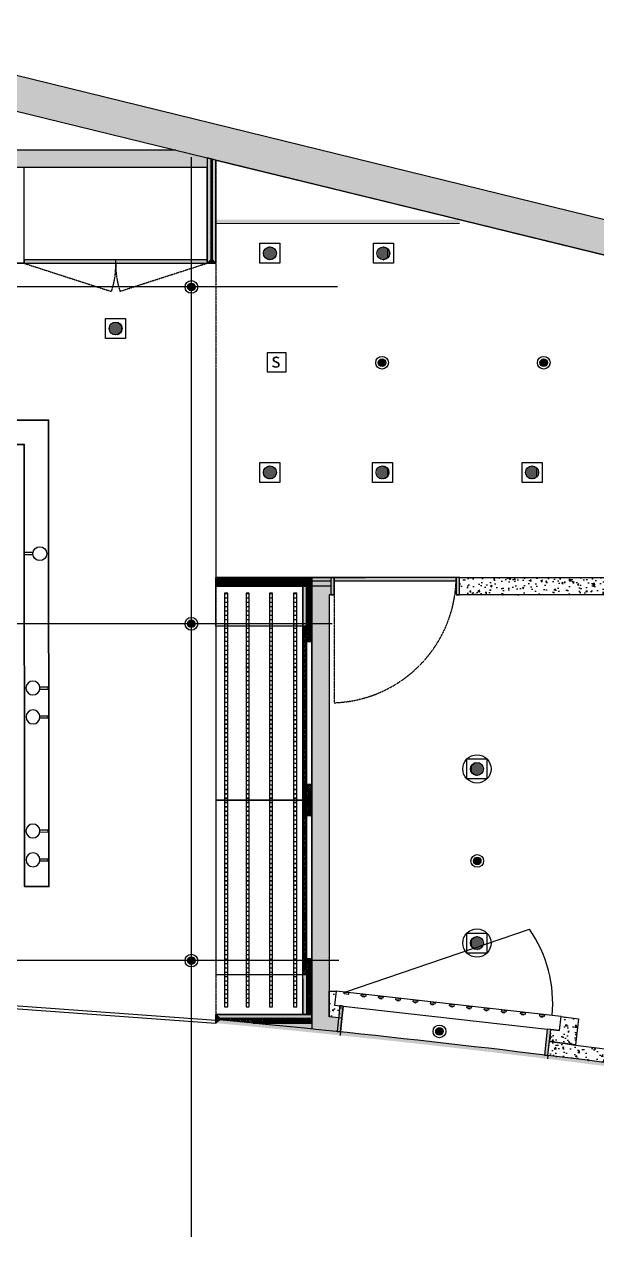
# Model space of a CAD drawing. Header units: millimetres. Extents: x 346472 to 732256, y -34068 to -15883.
# Drawn here: x 617046 to 620337, y -29716 to -22753 of the extents above; entities that cross this region are included whole.
import ezdxf

# ---------------------------------------------------------------- set-up
doc = ezdxf.new("R2010")
doc.units = ezdxf.units.MM
doc.header["$LTSCALE"] = 7
doc.linetypes.add('DASH', pattern=[0.35, 0.25, -0.1])
doc.linetypes.add('TRATTEGGIATA2', pattern=[9.525, 6.35, -3.175])
doc.layers.get('0').update_dxf_attribs({"lineweight": 0})
for name, color, linetype in [('1', 1, 'Continuous'), ('LD_light', 253, 'Continuous'), ('mdf panels', 7, 'Continuous'), ('WALL', 7, 'Continuous'), ('walls', 7, 'Continuous'), ('消防', 5, 'Continuous')]:
    doc.layers.add(name, color=color, linetype=linetype)
for name, color, linetype, lineweight in [('black lacquared metal', 1, 'Continuous', 9), ('EA7 FLOOR', 253, 'Continuous', 5), ('EA7 furniture', 7, 'Continuous', 5), ('LIGHTING LAY OUT', 1, 'Continuous', 18), ('materials', 1, 'Continuous', 40), ('QUOTE', 251, 'Continuous', 5), ('文字', 6, 'Continuous', 5), ('烟感喷淋', 5, 'Continuous', 0)]:
    doc.layers.add(name, color=color, linetype=linetype, lineweight=lineweight)
doc.styles.add('图签-仿宋', font='')
doc.styles.get('图签-仿宋').set_extended_font_data('FangSong_GB2312')
pattern_1 = [(45, (244236.5964, -31486.511), (-4.49012806, 4.49012806), [])]

# ---------------------------------------------------------------- blocks, each defined once
blk = doc.blocks.new('VIVO-M_F')
at = {"layer": 'LD_light', "color": 1}
for p, q in [((10141.08, -318.12), (10141.08, -312.06)), ((10141.08, -312.06), (10142.58, -312.06)), ((10142.58, -318.12), (10142.58, -312.06))]:
    blk.add_line(p, q, dxfattribs=at)
blk.add_circle((10141.83, -323.06), 5, dxfattribs=at)
blk = doc.blocks.new('Single Rec_1')
at = {"layer": 'LD_light'}
h = blk.add_hatch(dxfattribs=at)
h.set_pattern_fill('DOTS', color=1, scale=10, style=0)
h.set_pattern_definition([(0, (-51.6286, 0), (0.3125, 0.625), [0, -0.625])])
h.paths.add_polyline_path([(10111.94, -501.53, 1), (10103.73, -501.53, 1)])
at = {"layer": 'LD_light', "color": 1}
blk.add_lwpolyline([(10101.49, -495.18), (10114.19, -495.18), (10114.19, -507.88), (10101.49, -507.88)], close=True, dxfattribs=at)
blk.add_circle((10107.84, -501.53), 4.11, dxfattribs=at)
blk = doc.blocks.new('A$C1A5804E3')
at = {"color": 5, "ltscale": 2}
blk.add_lwpolyline([(-699236, -432956), (-698936, -432956), (-698936, -432656), (-699236, -432656)], close=True, dxfattribs=at)
at = {"color": 5, "ltscale": 2, "style": '图签-仿宋'}
blk.add_text('s', height=232, dxfattribs=at).set_placement((-699174, -432889))
blk = doc.blocks.new('12333')
at = {"layer": 'LD_light'}
h = blk.add_hatch(dxfattribs=at)
h.set_pattern_fill('DOTS', color=6, scale=90.551181, angle=-90, style=0)
h.set_pattern_definition([(270, (572990.7953, 65339.9095), (5.65944882, -2.8297244), [0, -5.65944882])])
h.paths.add_polyline_path([(568486.6, -26655.3, 1), (568412.2, -26655.3, 1)])
at = {"layer": 'LD_light', "color": 6, "elevation": -2.1}
blk.add_lwpolyline([(568506.9, -26597.8), (568506.9, -26712.8), (568391.9, -26712.8), (568391.9, -26597.8)], close=True, dxfattribs=at)
at = {"layer": 'LD_light', "color": 6}
blk.add_circle((568449.4, -26655.3, -2.1), 37.2, dxfattribs=at)
at = {"layer": 'QUOTE', "color": 6, "lineweight": 5}
blk.add_circle((568449.4, -26655.3, -2.1), 81.3, dxfattribs=at)

msp = doc.modelspace()

# ---------------------------------------------------------------- hatches: boundary and pattern name
at = {"lineweight": 5, "ltscale": 100}
h = msp.add_hatch(color=8, dxfattribs=at)
h.dxf.hatch_style = 1
h.paths.add_polyline_path([(618698.5, -26299.8), (618698.5, -26211.8), (618668.5, -26299.8)], flags=17)
h.paths.add_polyline_path([(618698.5, -26211.8), (618668.5, -26211.8), (618668.5, -26299.8)])
h.paths.add_polyline_path([(618668.5, -26289.8), (618668.5, -26211.8), (618648.5, -26211.8), (618648.5, -26289.8)])
h.paths.add_polyline_path([(618668.5, -27207.8), (618668.5, -26299.8), (618648.5, -26299.8), (618648.5, -27207.8)])
h.paths.add_polyline_path([(618698.5, -27207.8), (618698.5, -27119.8), (618668.5, -27119.8)], flags=17)
h.paths.add_polyline_path([(618698.5, -27207.8), (618668.5, -27119.8), (618668.5, -27207.8)])
h = msp.add_hatch(color=8, dxfattribs=at)
h.dxf.hatch_style = 1
h.paths.add_polyline_path([(618698.5, -27299.8), (618698.5, -27211.8), (618668.5, -27299.8)], flags=17)
h.paths.add_polyline_path([(618698.5, -27211.8), (618668.5, -27211.8), (618668.5, -27299.8)])
h.paths.add_polyline_path([(618668.5, -27289.8), (618668.5, -27211.8), (618648.5, -27211.8), (618648.5, -27289.8)])
h.paths.add_polyline_path([(618668.5, -28207.8), (618668.5, -27299.8), (618648.5, -27299.8), (618648.5, -28207.8)])
h.paths.add_polyline_path([(618698.5, -28207.8), (618698.5, -28119.8), (618668.5, -28119.8)], flags=17)
h.paths.add_polyline_path([(618698.5, -28207.8), (618668.5, -28119.8), (618668.5, -28207.8)])
at = {"layer": 'EA7 furniture', "lineweight": 5}
h = msp.add_hatch(color=8, dxfattribs=at)
h.dxf.hatch_style = 1
h.paths.add_polyline_path([(617572.3, -24106.3), (617046.2, -24106.3), (617046.2, -24126.3), (617572.3, -24126.3)])
h.paths.add_polyline_path([(618098.5, -24106.3), (617596.2, -24106.3), (617596.2, -24126.3), (618098.5, -24126.3), (618098.5, -24126.3)])
h.paths.add_polyline_path([(617596.2, -24106.3), (617572.3, -24106.3), (617572.3, -24126.3), (617596.2, -24126.3)])
h = msp.add_hatch(color=8, dxfattribs=at)
h.dxf.hatch_style = 1
h.paths.add_polyline_path([(618668.5, -25979.7), (618648.5, -25979.7), (618648.5, -26209.8), (618668.5, -26209.8)])
h = msp.add_hatch(color=8, dxfattribs=at)
h.dxf.hatch_style = 1
h.paths.add_polyline_path([(618668.5, -28209.8), (618648.5, -28209.8), (618648.5, -28439.9), (618668.5, -28439.9)])
h = msp.add_hatch(color=8, dxfattribs=at)
h.dxf.hatch_style = 1
h.paths.add_polyline_path([(618844.1, -28538.2), (618863.9, -28540.2), (618880.2, -28391.5), (618859.7, -28389.3)])
h = msp.add_hatch(color=8, dxfattribs=at)
h.dxf.hatch_style = 1
h.paths.add_polyline_path([(618362.3, -28489.9), (618698.4, -28490.3), (618698.5, -28440.3), (618148.5, -28439.6), (618148.4, -28489.6, -0.002651), (618862.2, -28560.1), (618864.3, -28540.3, 0.001864)])
h.paths.add_polyline_path([(618168.4, -28471.4, -0.00071), (618359.7, -28489.6), (618698.5, -28489.6), (618698.5, -28460.3), (618168.5, -28459.6)], flags=16)
h = msp.add_hatch(color=8, dxfattribs=at)
h.dxf.hatch_style = 1
h.paths.add_polyline_path([(618864.3, -28540.3), (618862.2, -28560.1, -0.004435), (620054.6, -28695), (620056.7, -28675.1, 0.004434)])
h = msp.add_hatch(color=8, dxfattribs=at)
h.dxf.hatch_style = 1
h.paths.add_polyline_path([(620037, -28672.7), (620056.7, -28675.1), (620072.6, -28526.1), (620052.6, -28524.2)])
h = msp.add_hatch(color=8, dxfattribs=at)
h.dxf.hatch_style = 1
h.paths.add_polyline_path([(620056.7, -28675.1), (620054.6, -28695, -0.002651), (620766.2, -28785.8), (620771, -28766.2, 0.00266)])
at = {"layer": 'LIGHTING LAY OUT'}
h = msp.add_hatch(dxfattribs=at)
h.set_pattern_fill('ACAD_ISO08W100', color=8, scale=5)
h.set_pattern_definition([(360, (610173.02, 165452.922), (1e-14, 25), [120, -15, 30, -15])])
h.paths.add_polyline_path([(618198.1, -26021.2), (618198.1, -27971.8), (618215.6, -27971.8), (618215.6, -26021.2)])
h = msp.add_hatch(dxfattribs=at)
h.set_pattern_fill('ACAD_ISO08W100', color=8, scale=5)
h.set_pattern_definition([(360, (610296.793, 165452.922), (1e-14, 25), [120, -15, 30, -15])])
h.paths.add_polyline_path([(618321.9, -26021.2), (618321.9, -27971.8), (618339.4, -27971.8), (618339.4, -26021.2)])
h = msp.add_hatch(dxfattribs=at)
h.set_pattern_fill('ACAD_ISO08W100', color=8, scale=5)
h.set_pattern_definition([(360, (610430.21, 165452.922), (1e-14, 25), [120, -15, 30, -15])])
h.paths.add_polyline_path([(618455.3, -26021.2), (618455.3, -27971.8), (618472.8, -27971.8), (618472.8, -26021.2)])
h = msp.add_hatch(dxfattribs=at)
h.set_pattern_fill('ACAD_ISO08W100', color=8, scale=5)
h.set_pattern_definition([(360, (610569.784, 165452.922), (1e-14, 25), [120, -15, 30, -15])])
h.paths.add_polyline_path([(618594.9, -26021.2), (618594.9, -27971.8), (618612.3, -27971.8), (618612.3, -26021.2)])
h = msp.add_hatch(dxfattribs=at)
h.set_pattern_fill('ACAD_ISO08W100', color=8, scale=5)
h.set_pattern_definition([(360, (610173.708, 165028.718), (1e-14, 25), [120, -15, 30, -15])])
h.paths.add_polyline_path([(618198.8, -26445.4), (618198.8, -28396), (618216.3, -28396), (618216.3, -26445.4)])
h = msp.add_hatch(dxfattribs=at)
h.set_pattern_fill('ACAD_ISO08W100', color=8, scale=5)
h.set_pattern_definition([(360, (610297.48, 165028.718), (1e-14, 25), [120, -15, 30, -15])])
h.paths.add_polyline_path([(618322.6, -26445.4), (618322.6, -28396), (618340, -28396), (618340, -26445.4)])
h = msp.add_hatch(dxfattribs=at)
h.set_pattern_fill('ACAD_ISO08W100', color=8, scale=5)
h.set_pattern_definition([(360, (610430.897, 165028.718), (1e-14, 25), [120, -15, 30, -15])])
h.paths.add_polyline_path([(618456, -26445.4), (618456, -28396), (618473.5, -28396), (618473.5, -26445.4)])
h = msp.add_hatch(dxfattribs=at)
h.set_pattern_fill('ACAD_ISO08W100', color=8, scale=5)
h.set_pattern_definition([(360, (610570.47, 165028.718), (1e-14, 25), [120, -15, 30, -15])])
h.paths.add_polyline_path([(618595.5, -26445.4), (618595.5, -28396), (618613, -28396), (618613, -26445.4)])
at = {"layer": 'materials', "lineweight": 5}
h = msp.add_hatch(color=8, dxfattribs=at)
h.dxf.hatch_style = 1
h.paths.add_polyline_path([(618828.5, -25929.7), (618808.5, -25929.7), (618808.5, -25949.7), (618808.5, -26029.7), (618828.5, -26029.7)])
h = msp.add_hatch(color=8, dxfattribs=at)
h.dxf.hatch_style = 1
h.paths.add_polyline_path([(619548.5, -25929.7), (619528.5, -25929.7), (619528.5, -25949.7), (619528.5, -26029.7), (619548.5, -26029.7)])
at = {"layer": 'mdf panels', "lineweight": 5}
h = msp.add_hatch(dxfattribs=at)
h.set_pattern_fill('ANSI31', color=8, scale=2)
h.set_pattern_definition(pattern_1)
h.paths.add_polyline_path([(618668.5, -27129.8), (618668.5, -27207.8), (618648.5, -27207.8), (618648.5, -27129.8)])
h.paths.add_polyline_path([(618698.5, -27119.8), (618698.5, -27207.8), (618668.5, -27119.8)], flags=17)
h.paths.add_polyline_path([(618698.5, -27207.8), (618668.5, -27207.8), (618668.5, -27129.8), (618668.5, -27119.8)], flags=17)
h.paths.add_polyline_path([(618698.5, -26211.8), (618698.5, -26299.8), (618668.5, -26211.8)], flags=17)
h.paths.add_polyline_path([(618698.5, -26299.8), (618668.5, -26299.8), (618668.5, -26211.8)], flags=17)
h.paths.add_polyline_path([(618648.5, -26299.8), (618668.5, -26299.8), (618668.5, -27119.8), (618648.5, -27119.8)])
h.paths.add_polyline_path([(618668.5, -26289.8), (618648.5, -26289.8), (618648.5, -26211.8), (618668.5, -26211.8)])
h = msp.add_hatch(dxfattribs=at)
h.set_pattern_fill('ANSI31', color=8, scale=2)
h.set_pattern_definition(pattern_1)
h.paths.add_polyline_path([(618668.5, -28129.8), (618668.5, -28207.8), (618648.5, -28207.8), (618648.5, -28129.8)])
h.paths.add_polyline_path([(618698.5, -28119.8), (618698.5, -28207.8), (618668.5, -28119.8)], flags=17)
h.paths.add_polyline_path([(618698.5, -28207.8), (618668.5, -28207.8), (618668.5, -28129.8), (618668.5, -28119.8)], flags=17)
h.paths.add_polyline_path([(618698.5, -27211.8), (618698.5, -27299.8), (618668.5, -27211.8)], flags=17)
h.paths.add_polyline_path([(618698.5, -27299.8), (618668.5, -27299.8), (618668.5, -27211.8)], flags=17)
h.paths.add_polyline_path([(618648.5, -27299.8), (618668.5, -27299.8), (618668.5, -28119.8), (618648.5, -28119.8)])
h.paths.add_polyline_path([(618668.5, -27289.8), (618648.5, -27289.8), (618648.5, -27211.8), (618668.5, -27211.8)])
at = {"layer": 'WALL', "lineweight": 5}
h = msp.add_hatch(color=8, dxfattribs=at)
h.dxf.hatch_style = 1
h.paths.add_polyline_path([(618118.5, -24106.3), (618098.5, -24126.3), (618098.5, -23520.6), (618118.5, -23525.5)])
h = msp.add_hatch(color=8, dxfattribs=at)
h.dxf.hatch_style = 1
h.paths.add_polyline_path([(618128.5, -24106.3), (618148.5, -24126.3), (618148.5, -23532.9), (618128.5, -23528)])
h = msp.add_hatch(color=8, dxfattribs=at)
h.dxf.hatch_style = 1
h.paths.add_polyline_path([(618098.5, -24126.3), (618148.5, -24126.3), (618128.5, -24106.3), (618118.5, -24106.3)])
h = msp.add_hatch(color=8, dxfattribs=at)
h.dxf.hatch_style = 1
h.paths.add_polyline_path([(618168.5, -25949.7), (618148.5, -25929.7), (618808.5, -25929.7), (618808.5, -25949.7)])
h = msp.add_hatch(color=8, dxfattribs=at)
h.dxf.hatch_style = 1
h.paths.add_polyline_path([(618148.5, -25979.7), (618148.5, -25929.7), (618168.5, -25949.7), (618168.5, -25959.7)])
h = msp.add_hatch(color=8, dxfattribs=at)
h.dxf.hatch_style = 1
h.paths.add_polyline_path([(618168.5, -25959.7), (618148.5, -25979.7), (618698.5, -25979.7), (618698.5, -25959.7)])
h = msp.add_hatch(color=8, dxfattribs=at)
h.dxf.hatch_style = 1
h.paths.add_polyline_path([(618828.5, -25949.7), (618828.5, -25929.7), (619528.5, -25929.7), (619528.5, -25949.7)])
h = msp.add_hatch(color=8, dxfattribs=at)
h.dxf.hatch_style = 1
h.paths.add_polyline_path([(618148.4, -28489.6), (618148.5, -28439.6), (618168.5, -28459.6), (618168.4, -28471.4)])
h = msp.add_hatch(color=8, dxfattribs=at)
h.dxf.hatch_style = 1
h.paths.add_polyline_path([(618168.5, -28459.6), (618148.5, -28439.6), (618698.5, -28440.3), (618698.5, -28460.3)])
at = {"layer": 'walls', "lineweight": 5}
h = msp.add_hatch(color=8, dxfattribs=at)
h.dxf.hatch_style = 1
h.paths.add_polyline_path([(608265.1, -18898.8), (607987.6, -19000.9), (608669, -21270), (608959.8, -28264.2), (609159.5, -28255.6), (608868.8, -21261.7), (613996.2, -22516.6), (613996.2, -22310.7), (608916.3, -21067.4)])
h.paths.add_polyline_path([(613996.2, -22310.7), (613996.2, -22516.6), (620889, -24203.6), (620752, -24763.5), (620733.3, -24839.8), (620830.4, -24863.6), (620927.6, -24887.4), (621130.8, -24056.9)])
h.paths.add_polyline_path([(620683.9, -25883), (620720.7, -25732.4), (620526.5, -25684.9), (620442.1, -26029.7), (622831.6, -26614.5), (622300.2, -28785.8), (622507.7, -28785.8), (623077.7, -26474.1)])
h.paths.add_polyline_path([(622507.7, -28785.8), (622300.2, -28785.8), (622259.7, -28951.2), (622454.8, -29000.3)])
h.paths.add_polyline_path([(622260.4, -28951.4), (622238.1, -29039.5), (622214.6, -29135.7), (622213.5, -29140), (623617, -29488.6), (623667.5, -29305.4)])
h = msp.add_hatch(dxfattribs=at)
h.set_pattern_fill('AR-CONC', color=8, scale=0.5)
h.paths.add_polyline_path([(618098.5, -23520.6), (617917.3, -23476.3), (613996.2, -23476.3), (613996.2, -23576.3), (618098.5, -23576.3)])
h.paths.add_polyline_path([(613996.2, -23476.3), (610996.2, -23476.3), (610966.2, -23476.3), (610966.2, -23576.3), (613996.2, -23576.3)])
h.paths.add_polyline_path([(611046.2, -21794.6), (610966.2, -21770.1), (610966.2, -22736.3), (611046.2, -22736.3)])
h = msp.add_hatch(color=8, dxfattribs=at)
h.dxf.hatch_style = 1
h.paths.add_polyline_path([(618148.5, -23896.1), (618148.5, -23876.1), (619548.5, -23875.5), (619548.5, -23896.1)])
h = msp.add_hatch(dxfattribs=at)
h.set_pattern_fill('AR-CONC', color=8, scale=0.5)
edge = h.paths.add_edge_path()
edge.add_arc((611854.3, -95844.6), 67668.4, 84.053864, 84.19498)
edge.add_line((618698.5, -28523.2), (618698.5, -25949.7))
edge.add_line((618698.5, -25949.7), (618808.5, -25949.7))
edge.add_line((618808.5, -25949.7), (618808.5, -26029.7))
edge.add_line((618808.5, -26029.7), (618798.5, -26029.7))
edge.add_line((618798.5, -26029.7), (618798.5, -28453))
edge.add_line((618798.5, -28453), (618872.6, -28460.7))
edge.add_line((618872.6, -28460.7), (618864.3, -28540.3))
h = msp.add_hatch(dxfattribs=at)
h.set_pattern_fill('AR-CONC', color=8, scale=0.5)
h.paths.add_polyline_path([(619548.5, -25929.7), (620464.4, -25929.7), (620464.4, -26029.7), (619548.5, -26029.7)])
h = msp.add_hatch(dxfattribs=at)
h.set_pattern_fill('AR-CONC', color=8, scale=0.5)
h.paths.add_polyline_path([(618798.5, -28306.3), (618838.5, -28306.3), (618830.5, -28386.3), (618880.2, -28391.5), (618872.6, -28460.7), (618798.5, -28453)])
h = msp.add_hatch(color=8, dxfattribs=at)
h.dxf.hatch_style = 1
edge = h.paths.add_edge_path()
edge.add_arc((611854.3, -95844.6), 67668.4, 84.19498, 84.483251)
edge.add_line((618359.7, -28489.6), (618698.5, -28489.6))
edge.add_line((618698.5, -28489.6), (618698.5, -28523.2))
h = msp.add_hatch(dxfattribs=at)
h.set_pattern_fill('AR-CONC', color=8, scale=0.5)
h.paths.add_polyline_path([(620065, -28595.6), (620072.6, -28526.1), (620122.2, -28532.1), (620133, -28452.5), (620232.3, -28464.5), (620214.2, -28613.9)])
h = msp.add_hatch(dxfattribs=at)
h.set_pattern_fill('AR-CONC', color=8, scale=0.5)
h.paths.add_polyline_path([(620066.9, -28595.8), (620065, -28595.6), (620056.7, -28675.1, -0.00266), (620771, -28766.2), (620790.1, -28688.1, 0.002691)])
at = {"layer": '消防', "ltscale": 2}
for points in [[(618029.2, -24261.5, 1), (617985.4, -24261.5, 1)], [(619125.3, -24697.1, 1), (619081.5, -24697.1, 1)], [(620054.4, -24697.1, 1), (620010.6, -24697.1, 1)], [(618029.2, -26196.5, 1), (617985.4, -26196.5, 1)], [(619671.7, -27557.8, 1), (619628, -27557.8, 1)], [(618029.2, -28130.4, 1), (617985.4, -28130.4, 1)], [(619455, -28537, 1), (619411.3, -28537, 1)]]:
    msp.add_hatch(color=5, dxfattribs=at).paths.add_polyline_path(points)

# ---------------------------------------------------------------- linework, layer by layer
at = {"color": 8, "linetype": 'Continuous', "lineweight": 5}
for p, q in [((618148.5, -28439.6, -0.3), (618148.4, -28489.6, -0.3)), ((618698.5, -28440.3, -0.3), (618148.5, -28439.6, -0.3)), ((618698.4, -28490.3, -0.3), (618698.5, -28440.3, -0.3)), ((618148.4, -28489.6, -0.3), (618148.4, -28489.6, -0.3)), ((618362.3, -28489.9, -0.3), (618698.4, -28490.3, -0.3))]:
    msp.add_line(p, q, dxfattribs=at)
at = {"layer": '1', "color": 0, "lineweight": 5}
msp.add_line((618877.8, -28410.8, 0), (618872.6, -28460.7, -0.8), dxfattribs=at)
at = {"layer": '1', "color": 0}
for p, q in [((620071.3, -28545.7, 0), (620065.2, -28595.4, -0.8)), ((620123.3, -28532.2, -0.8), (620073.7, -28526.2, -0.8))]:
    msp.add_line(p, q, dxfattribs=at)
at = {"layer": '1', "color": 8, "lineweight": 5}
msp.add_lwpolyline([(616797.9, -28376.8), (616797.9, -28391.8), (618148.2, -28489.6), (618148.2, -28474.6)], close=True, dxfattribs=at)
for centre, radius, start, end in [((611854.3, -95844.6, -0.2), 67668.4, 82.428099, 84.645908), ((611856.8, -95817.3, -0.2), 67721.1, 84.053556, 84.116593), ((631837.6, 60803.7, -0.2), 90171.1, 262.498138, 262.962578)]:
    msp.add_arc(centre, radius, start, end, dxfattribs=at)
at = {"layer": 'black lacquared metal', "color": 8, "lineweight": 5, "elevation": -0.3}
for points in [[(618698.5, -27209.8), (618698.5, -26209.8), (618148.5, -26209.8), (618148.5, -27209.8)], [(618698.5, -26209.8), (618698.5, -26211.8), (618648.5, -26211.8), (618648.5, -26209.8)], [(618698.5, -28209.8), (618698.5, -27209.8), (618148.5, -27209.8), (618148.5, -28209.8)], [(618698.5, -27209.8), (618698.5, -27207.8), (618648.5, -27207.8), (618648.5, -27209.8)], [(618698.5, -27209.8), (618698.5, -27211.8), (618648.5, -27211.8), (618648.5, -27209.8)], [(618698.5, -28209.8), (618698.5, -28207.8), (618648.5, -28207.8), (618648.5, -28209.8)]]:
    msp.add_lwpolyline(points, close=True, dxfattribs=at)
at = {"layer": 'black lacquared metal', "color": 8, "linetype": 'TRATTEGGIATA2', "lineweight": 5, "elevation": -0.3}
for points in [[(618698.5, -27209.8), (618698.5, -26209.8), (618648.5, -26209.8), (618648.5, -27209.8)], [(618698.5, -27209.8), (618698.5, -26209.8), (618648.5, -26209.8), (618648.5, -27209.8)], [(618698.5, -28209.8), (618698.5, -27209.8), (618648.5, -27209.8), (618648.5, -28209.8)], [(618698.5, -28209.8), (618698.5, -27209.8), (618648.5, -27209.8), (618648.5, -28209.8)]]:
    msp.add_lwpolyline(points, close=True, dxfattribs=at)
at = {"layer": 'EA7 FLOOR', "color": 8, "lineweight": 5}
msp.add_line((618098.5, -24126.3, 1), (618098.5, -23576.3, 1), dxfattribs=at)
at = {"layer": 'EA7 furniture', "color": 8, "lineweight": 5}
for p, q in [((618098.5, -23520.6, 1), (618098.5, -24126.3, 1)), ((618148.5, -23532.9, 1), (618098.5, -23520.6, 1)), ((618098.5, -23520.6, 1), (618098.5, -24126.3, 1)), ((618148.5, -23532.9, 1), (618098.5, -23520.6, 1)), ((618148.5, -24126.3, 1), (618148.5, -23532.9, 1)), ((618148.5, -23532.9, -1), (619548.5, -23875.5, -2.1)), ((618148.5, -24126.3, 1), (618148.5, -23532.9, 1)), ((617046.2, -23576.3), (616996.2, -23576.3)), ((617046.2, -24126.3), (617046.2, -23576.3)), ((616996.2, -24126.3), (617046.2, -24126.3)), ((618098.5, -24126.3, 1), (618148.5, -24126.3, 1)), ((618098.5, -24126.3, 1), (618148.5, -24126.3, 1)), ((618148.5, -25979.7), (618148.5, -25929.7)), ((618148.5, -25929.7), (618698.5, -25929.7)), ((618698.5, -25929.7), (618148.5, -25929.7)), ((618148.5, -25929.7), (618148.5, -25979.7)), ((618148.5, -25929.7), (618808.5, -25929.7)), ((618148.5, -25979.7), (618148.5, -25929.7)), ((618698.5, -25929.7), (618698.5, -25979.7)), ((618698.5, -25979.7), (618698.5, -25959.7)), ((618808.5, -25929.7), (618808.5, -25979.7)), ((618698.5, -25979.7), (618148.5, -25979.7)), ((618148.5, -25979.7), (618698.5, -25979.7)), ((618808.5, -25979.7), (618148.5, -25979.7)), ((618648.5, -26234.5), (618648.5, -25979.7)), ((618668.5, -26234.5), (618668.5, -25979.7)), ((618648.5, -28234.5, -0.3), (618648.5, -28440.2, -0.3)), ((618668.5, -28209.8, -0.3), (618668.5, -28440.2, -0.3)), ((618148.4, -28489.6, -0.3), (618148.5, -28439.6, -0.3)), ((618148.4, -28489.6, -0.3), (618148.5, -28439.6, -0.3)), ((618148.4, -28489.6, -0.3), (618148.5, -28439.6, -0.3)), ((618148.5, -28439.6, -0.3), (618698.5, -28440.3, -0.3)), ((618148.5, -28439.6, -0.3), (618698.5, -28440.3, -0.3)), ((618148.5, -28439.6, -0.3), (618698.5, -28440.3, -0.3)), ((618148.5, -28441, -1), (618148.5, -28439.9, -1)), ((618148.5, -28439.9, -1), (618698.5, -28439.9, -1)), ((618148.5, -28489.6, -1), (618168.4, -28471.4, -0.2)), ((618698.5, -28440.3, -0.3), (618698.4, -28490.3, -0.3)), ((618698.5, -28440.3, -0.3), (618698.4, -28490.3, -0.3)), ((618698.5, -28440.3, -0.3), (618698.4, -28490.3, -0.3)), ((618698.5, -28439.9, -1), (618698.5, -28489.6, -1)), ((618148.4, -28489.6, -0.3), (618148.4, -28489.6, -0.3)), ((618148.4, -28489.6, -0.3), (618148.4, -28489.6, -0.3)), ((618148.4, -28489.6, -0.3), (618148.4, -28489.6, -0.3)), ((618148.4, -28489.6, -0.3), (618148.4, -28491, -0.3)), ((618698.5, -28489.6, -1), (618359.7, -28489.6, -1)), ((618698.4, -28490.3, -0.3), (618362.3, -28489.9, -0.3)), ((618698.4, -28490.3, -0.3), (618362.3, -28489.9, -0.3)), ((618864.3, -28540.3, -0.8), (618862.2, -28560.1, -0.8)), ((620056.7, -28675.1, -0.8), (620054.6, -28695, -0.8))]:
    msp.add_line(p, q, dxfattribs=at)
at = {"layer": 'EA7 furniture', "color": 8, "linetype": 'Continuous', "lineweight": 5}
for p, q in [((618118.5, -23526.7, 1), (618119.4, -23525.7, 1)), ((618118.5, -23535.6, 1), (618126.6, -23527.5, 1)), ((618118.5, -23544.6, 1), (618128.5, -23534.6, 1)), ((618118.5, -23553.6, 1), (618128.5, -23543.6, 1)), ((618118.5, -23562.6, 1), (618128.5, -23552.6, 1)), ((618118.5, -23571.6, 1), (618128.5, -23561.6, 1)), ((618118.5, -23580.5, 1), (618128.5, -23570.5, 1)), ((618118.5, -23589.5, 1), (618128.5, -23579.5, 1)), ((618118.5, -23598.5, 1), (618128.5, -23588.5, 1)), ((618118.5, -23607.5, 1), (618128.5, -23597.5, 1)), ((618118.5, -23616.5, 1), (618128.5, -23606.5, 1)), ((618118.5, -23625.4, 1), (618128.5, -23615.4, 1)), ((618118.5, -23634.4, 1), (618128.5, -23624.4, 1)), ((618118.5, -23643.4, 1), (618128.5, -23633.4, 1)), ((618118.5, -23652.4, 1), (618128.5, -23642.4, 1)), ((618118.5, -23661.4, 1), (618128.5, -23651.4, 1)), ((618118.5, -23670.3, 1), (618128.5, -23660.3, 1)), ((618118.5, -23679.3, 1), (618128.5, -23669.3, 1)), ((618118.5, -23688.3, 1), (618128.5, -23678.3, 1)), ((618118.5, -23697.3, 1), (618128.5, -23687.3, 1)), ((618118.5, -23706.3, 1), (618128.5, -23696.3, 1)), ((618118.5, -23715.2, 1), (618128.5, -23705.2, 1)), ((618118.5, -23724.2, 1), (618128.5, -23714.2, 1)), ((618118.5, -23733.2, 1), (618128.5, -23723.2, 1)), ((618118.5, -23742.2, 1), (618128.5, -23732.2, 1)), ((618118.5, -23751.2, 1), (618128.5, -23741.2, 1)), ((618118.5, -23760.1, 1), (618128.5, -23750.1, 1)), ((618118.5, -23769.1, 1), (618128.5, -23759.1, 1)), ((618118.5, -23778.1, 1), (618128.5, -23768.1, 1)), ((618118.5, -23787.1, 1), (618128.5, -23777.1, 1)), ((618118.5, -23796.1, 1), (618128.5, -23786.1, 1)), ((618118.5, -23805, 1), (618128.5, -23795, 1)), ((618118.5, -23814, 1), (618128.5, -23804, 1)), ((618118.5, -23823, 1), (618128.5, -23813, 1)), ((618118.5, -23832, 1), (618128.5, -23822, 1)), ((618118.5, -23841, 1), (618128.5, -23831, 1)), ((618118.5, -23849.9, 1), (618128.5, -23839.9, 1)), ((618118.5, -23858.9, 1), (618128.5, -23848.9, 1)), ((618118.5, -23867.9, 1), (618128.5, -23857.9, 1)), ((618118.5, -23876.9, 1), (618128.5, -23866.9, 1)), ((618118.5, -23885.9, 1), (618128.5, -23875.9, 1)), ((618118.5, -23894.8, 1), (618128.5, -23884.8, 1)), ((618118.5, -23903.8, 1), (618128.5, -23893.8, 1)), ((618118.5, -23912.8, 1), (618128.5, -23902.8, 1)), ((618118.5, -23921.8, 1), (618128.5, -23911.8, 1)), ((618118.5, -23930.8, 1), (618128.5, -23920.8, 1)), ((618118.5, -23939.7, 1), (618128.5, -23929.7, 1)), ((618118.5, -23948.7, 1), (618128.5, -23938.7, 1)), ((618118.5, -23957.7, 1), (618128.5, -23947.7, 1)), ((618118.5, -23966.7, 1), (618128.5, -23956.7, 1)), ((618118.5, -23975.7, 1), (618128.5, -23965.7, 1)), ((618118.5, -23984.6, 1), (618128.5, -23974.6, 1)), ((618118.5, -23993.6, 1), (618128.5, -23983.6, 1)), ((618118.5, -24002.6, 1), (618128.5, -23992.6, 1)), ((618118.5, -24011.6, 1), (618128.5, -24001.6, 1)), ((618118.5, -24020.6, 1), (618128.5, -24010.6, 1)), ((618118.5, -24029.5, 1), (618128.5, -24019.5, 1)), ((618118.5, -24038.5, 1), (618128.5, -24028.5, 1)), ((618118.5, -24047.5, 1), (618128.5, -24037.5, 1)), ((618118.5, -24056.5, 1), (618128.5, -24046.5, 1)), ((618118.5, -24065.5, 1), (618128.5, -24055.5, 1)), ((618118.5, -24074.4, 1), (618128.5, -24064.4, 1)), ((618118.5, -24083.4, 1), (618128.5, -24073.4, 1)), ((618118.5, -24092.4, 1), (618128.5, -24082.4, 1)), ((618118.5, -24101.4, 1), (618128.5, -24091.4, 1)), ((618122.6, -24106.3, 1), (618128.5, -24100.4, 1)), ((618194.3, -25979.7), (618148.5, -25933.9)), ((618185.3, -25979.7), (618148.5, -25942.9)), ((618176.4, -25979.7), (618148.5, -25951.8)), ((618167.4, -25979.7), (618148.5, -25960.8)), ((618158.4, -25979.7), (618148.5, -25969.8)), ((618203.3, -25979.7), (618153.3, -25929.7)), ((618212.3, -25979.7), (618162.3, -25929.7)), ((618221.3, -25979.7), (618171.3, -25929.7)), ((618230.2, -25979.7), (618180.2, -25929.7)), ((618239.2, -25979.7), (618189.2, -25929.7)), ((618248.2, -25979.7), (618198.2, -25929.7)), ((618257.2, -25979.7), (618207.2, -25929.7)), ((618266.2, -25979.7), (618216.2, -25929.7)), ((618275.1, -25979.7), (618225.1, -25929.7)), ((618284.1, -25979.7), (618234.1, -25929.7)), ((618293.1, -25979.7), (618243.1, -25929.7)), ((618302.1, -25979.7), (618252.1, -25929.7)), ((618311.1, -25979.7), (618261.1, -25929.7)), ((618320, -25979.7), (618270, -25929.7)), ((618329, -25979.7), (618279, -25929.7)), ((618338, -25979.7), (618288, -25929.7)), ((618347, -25979.7), (618297, -25929.7)), ((618356, -25979.7), (618306, -25929.7)), ((618364.9, -25979.7), (618314.9, -25929.7)), ((618373.9, -25979.7), (618323.9, -25929.7)), ((618382.9, -25979.7), (618332.9, -25929.7)), ((618391.9, -25979.7), (618341.9, -25929.7)), ((618400.9, -25979.7), (618350.9, -25929.7)), ((618409.8, -25979.7), (618359.8, -25929.7)), ((618418.8, -25979.7), (618368.8, -25929.7)), ((618427.8, -25979.7), (618377.8, -25929.7)), ((618436.8, -25979.7), (618386.8, -25929.7)), ((618445.8, -25979.7), (618395.8, -25929.7)), ((618454.7, -25979.7), (618404.7, -25929.7)), ((618463.7, -25979.7), (618413.7, -25929.7)), ((618472.7, -25979.7), (618422.7, -25929.7)), ((618481.7, -25979.7), (618431.7, -25929.7)), ((618490.7, -25979.7), (618440.7, -25929.7)), ((618499.6, -25979.7), (618449.6, -25929.7)), ((618508.6, -25979.7), (618458.6, -25929.7)), ((618517.6, -25979.7), (618467.6, -25929.7)), ((618526.6, -25979.7), (618476.6, -25929.7)), ((618535.6, -25979.7), (618485.6, -25929.7)), ((618544.5, -25979.7), (618494.5, -25929.7)), ((618553.5, -25979.7), (618503.5, -25929.7)), ((618562.5, -25979.7), (618512.5, -25929.7)), ((618571.5, -25979.7), (618521.5, -25929.7)), ((618580.5, -25979.7), (618530.5, -25929.7)), ((618589.4, -25979.7), (618539.4, -25929.7)), ((618598.4, -25979.7), (618548.4, -25929.7)), ((618607.4, -25979.7), (618557.4, -25929.7)), ((618616.4, -25979.7), (618566.4, -25929.7)), ((618625.4, -25979.7), (618575.4, -25929.7)), ((618634.3, -25979.7), (618584.3, -25929.7)), ((618643.3, -25979.7), (618593.3, -25929.7)), ((618652.3, -25979.7), (618602.3, -25929.7)), ((618661.3, -25979.7), (618611.3, -25929.7)), ((618670.3, -25979.7), (618620.3, -25929.7)), ((618679.2, -25979.7), (618629.2, -25929.7)), ((618688.2, -25979.7), (618638.2, -25929.7)), ((618697.2, -25979.7), (618647.2, -25929.7)), ((618698.5, -25972), (618656.2, -25929.7)), ((618698.5, -25963), (618665.2, -25929.7)), ((618698.5, -25954), (618674.2, -25929.7)), ((618698.5, -25945.1), (618683.1, -25929.7)), ((618698.5, -25936.1), (618692.1, -25929.7)), ((618149.4, -25979.7), (618148.5, -25978.8)), ((618668.5, -25983.5), (618672.3, -25979.7)), ((618668.5, -25992.5), (618681.3, -25979.7)), ((618668.5, -26001.5), (618690.3, -25979.7)), ((618668.5, -26010.5), (618698.5, -25980.5)), ((618668.5, -26019.4), (618698.5, -25989.4)), ((618668.5, -26028.4), (618698.5, -25998.4)), ((618668.5, -26037.4), (618698.5, -26007.4)), ((618668.5, -26046.4), (618698.5, -26016.4)), ((618668.5, -26055.4), (618698.5, -26025.4)), ((618668.5, -26064.3), (618698.5, -26034.3)), ((618668.5, -26073.3), (618698.5, -26043.3)), ((618668.5, -26082.3), (618698.5, -26052.3)), ((618668.5, -26091.3), (618698.5, -26061.3)), ((618668.5, -26100.3), (618698.5, -26070.3)), ((618668.5, -26109.2), (618698.5, -26079.2)), ((618668.5, -26118.2), (618698.5, -26088.2)), ((618668.5, -26127.2), (618698.5, -26097.2)), ((618668.5, -26136.2), (618698.5, -26106.2)), ((618668.5, -26145.2), (618698.5, -26115.2)), ((618668.5, -26154.1), (618698.5, -26124.1)), ((618668.5, -26163.1), (618698.5, -26133.1)), ((618668.5, -26172.1), (618698.5, -26142.1)), ((618668.5, -26181.1), (618698.5, -26151.1)), ((618668.5, -26190.1), (618698.5, -26160.1)), ((618668.5, -26199), (618698.5, -26169)), ((618668.5, -26208), (618698.5, -26178)), ((618675.7, -26209.8), (618698.5, -26187)), ((618684.7, -26209.8), (618698.5, -26196)), ((618693.6, -26209.8), (618698.5, -26205)), ((618668.5, -28210.6), (618669.3, -28209.8)), ((618668.5, -28219.6), (618678.3, -28209.8)), ((618668.5, -28228.6), (618687.3, -28209.8)), ((618668.5, -28237.6), (618696.2, -28209.8)), ((618668.5, -28246.5), (618698.5, -28216.5)), ((618668.5, -28255.5), (618698.5, -28225.5)), ((618668.5, -28264.5), (618698.5, -28234.5)), ((618668.5, -28273.5), (618698.5, -28243.5)), ((618668.5, -28282.5), (618698.5, -28252.5)), ((618668.5, -28291.4), (618698.5, -28261.4)), ((618668.5, -28300.4), (618698.5, -28270.4)), ((618668.5, -28309.4), (618698.5, -28279.4)), ((618668.5, -28318.4), (618698.5, -28288.4)), ((618668.5, -28327.4), (618698.5, -28297.4)), ((618668.5, -28336.3), (618698.5, -28306.3)), ((618668.5, -28345.3), (618698.5, -28315.3)), ((618668.5, -28354.3), (618698.5, -28324.3)), ((618668.5, -28363.3), (618698.5, -28333.3)), ((618668.5, -28372.3), (618698.5, -28342.3)), ((618668.5, -28381.2), (618698.5, -28351.2)), ((618668.5, -28390.2), (618698.5, -28360.2)), ((618668.5, -28399.2), (618698.5, -28369.2)), ((618668.5, -28408.2), (618698.5, -28378.2)), ((618668.5, -28417.2), (618698.5, -28387.2)), ((618668.5, -28426.1), (618698.5, -28396.1)), ((618668.5, -28435.1), (618698.5, -28405.1)), ((618174.9, -28472, -0.3), (618168.5, -28465.6, -0.3)), ((618184.8, -28472.9, -0.3), (618171.5, -28459.6, -0.3)), ((618194.7, -28473.9, -0.3), (618180.5, -28459.6, -0.3)), ((618204.6, -28474.8, -0.3), (618189.5, -28459.7, -0.3)), ((618214.6, -28475.8, -0.3), (618198.5, -28459.7, -0.3)), ((618224.5, -28476.7, -0.3), (618207.5, -28459.7, -0.3)), ((618234.4, -28477.6, -0.3), (618216.5, -28459.7, -0.3)), ((618244.3, -28478.6, -0.3), (618225.4, -28459.7, -0.3)), ((618254.2, -28479.5, -0.3), (618234.4, -28459.7, -0.3)), ((618264.2, -28480.5, -0.3), (618243.4, -28459.7, -0.3)), ((618274.1, -28481.4, -0.3), (618252.4, -28459.7, -0.3)), ((618284, -28482.3, -0.3), (618261.4, -28459.7, -0.3)), ((618293.9, -28483.3, -0.3), (618270.4, -28459.8, -0.3)), ((618303.9, -28484.2, -0.3), (618279.4, -28459.8, -0.3)), ((618313.8, -28485.2, -0.3), (618288.4, -28459.8, -0.3)), ((618323.7, -28486.1, -0.3), (618297.4, -28459.8, -0.3)), ((618333.7, -28487.1, -0.3), (618306.4, -28459.8, -0.3)), ((618343.6, -28488.1, -0.3), (618315.4, -28459.8, -0.3)), ((618353.5, -28489, -0.3), (618324.3, -28459.8, -0.3)), ((618363.4, -28489.9, -0.3), (618333.3, -28459.8, -0.3)), ((618372.4, -28489.9, -0.3), (618342.3, -28459.8, -0.3)), ((618381.3, -28489.9, -0.3), (618351.3, -28459.8, -0.3)), ((618390.3, -28489.9, -0.3), (618360.3, -28459.9, -0.3)), ((618399.3, -28489.9, -0.3), (618369.3, -28459.9, -0.3)), ((618408.3, -28489.9, -0.3), (618378.3, -28459.9, -0.3)), ((618417.3, -28489.9, -0.3), (618387.3, -28459.9, -0.3)), ((618426.3, -28489.9, -0.3), (618396.3, -28459.9, -0.3)), ((618435.3, -28489.9, -0.3), (618405.3, -28459.9, -0.3)), ((618444.3, -28490, -0.3), (618414.2, -28459.9, -0.3)), ((618453.3, -28490, -0.3), (618423.2, -28459.9, -0.3)), ((618462.3, -28490, -0.3), (618432.2, -28459.9, -0.3)), ((618471.3, -28490, -0.3), (618441.2, -28460, -0.3)), ((618480.2, -28490, -0.3), (618450.2, -28460, -0.3)), ((618489.2, -28490, -0.3), (618459.2, -28460, -0.3)), ((618498.2, -28490, -0.3), (618468.2, -28460, -0.3)), ((618507.2, -28490, -0.3), (618477.2, -28460, -0.3)), ((618516.2, -28490, -0.3), (618486.2, -28460, -0.3)), ((618525.2, -28490.1, -0.3), (618495.2, -28460, -0.3)), ((618534.2, -28490.1, -0.3), (618504.2, -28460, -0.3)), ((618543.2, -28490.1, -0.3), (618513.1, -28460, -0.3)), ((618552.2, -28490.1, -0.3), (618522.1, -28460, -0.3)), ((618561.2, -28490.1, -0.3), (618531.1, -28460.1, -0.3)), ((618570.2, -28490.1, -0.3), (618540.1, -28460.1, -0.3)), ((618579.1, -28490.1, -0.3), (618549.1, -28460.1, -0.3)), ((618588.1, -28490.1, -0.3), (618558.1, -28460.1, -0.3)), ((618597.1, -28490.1, -0.3), (618567.1, -28460.1, -0.3)), ((618606.1, -28490.1, -0.3), (618576.1, -28460.1, -0.3)), ((618615.1, -28490.2, -0.3), (618585.1, -28460.1, -0.3)), ((618624.1, -28490.2, -0.3), (618594.1, -28460.1, -0.3)), ((618633.1, -28490.2, -0.3), (618603.1, -28460.1, -0.3)), ((618642.1, -28490.2, -0.3), (618612, -28460.2, -0.3)), ((618651.1, -28490.2, -0.3), (618621, -28460.2, -0.3)), ((618660.1, -28490.2, -0.3), (618630, -28460.2, -0.3)), ((618669.1, -28490.2, -0.3), (618639, -28460.2, -0.3)), ((618678, -28490.2, -0.3), (618648, -28460.2, -0.3)), ((618687, -28490.2, -0.3), (618657, -28460.2, -0.3)), ((618696, -28490.3, -0.3), (618666, -28460.2, -0.3)), ((618672.7, -28439.9), (618698.5, -28414.1)), ((618698.4, -28483.7, -0.3), (618675, -28460.2, -0.3)), ((618681.6, -28439.9), (618698.5, -28423.1)), ((618698.4, -28474.7, -0.3), (618684, -28460.2, -0.3)), ((618690.6, -28439.9), (618698.5, -28432.1)), ((618698.5, -28465.7, -0.3), (618693, -28460.2, -0.3))]:
    msp.add_line(p, q, dxfattribs=at)
at = {"layer": 'EA7 furniture', "color": 8, "lineweight": 5, "elevation": -0.8}
for points in [[(618844.1, -28538.2), (618863.9, -28540.2), (618880.2, -28391.5), (618859.7, -28389.3)], [(620037, -28672.7), (620056.7, -28675.1), (620072.6, -28526.1), (620052.6, -28524.2)]]:
    msp.add_lwpolyline(points, close=True, dxfattribs=at)
at = {"layer": 'LIGHTING LAY OUT', "color": 8, "lineweight": 30, "elevation": -0.2}
msp.add_lwpolyline([(610806.2, -25026.3), (617186.2, -25026.3), (617188.2, -27705.6), (617048.2, -27705.6), (617046.2, -25166.3), (610946.2, -25166.3), (610948.2, -27680.5), (610808.2, -27680.5), (610806.2, -25026.3)], dxfattribs=at)
at = {"layer": 'LIGHTING LAY OUT', "color": 8}
for points in [[(618198.1, -26021.2), (618198.1, -27971.8), (618215.6, -27971.8), (618215.6, -26021.2)], [(618321.9, -26021.2), (618321.9, -27971.8), (618339.4, -27971.8), (618339.4, -26021.2)], [(618455.3, -26021.2), (618455.3, -27971.8), (618472.8, -27971.8), (618472.8, -26021.2)], [(618594.9, -26021.2), (618594.9, -27971.8), (618612.3, -27971.8), (618612.3, -26021.2)]]:
    msp.add_lwpolyline(points, close=True, dxfattribs=at)
at = {"layer": 'LIGHTING LAY OUT', "color": 8, "elevation": -0.3}
for points in [[(618198.1, -26445.4), (618198.1, -28396), (618215.6, -28396), (618215.6, -26445.4)], [(618321.9, -26445.4), (618321.9, -28396), (618339.4, -28396), (618339.4, -26445.4)], [(618455.3, -26445.4), (618455.3, -28396), (618472.8, -28396), (618472.8, -26445.4)], [(618594.9, -26445.4), (618594.9, -28396), (618612.3, -28396), (618612.3, -26445.4)]]:
    msp.add_lwpolyline(points, close=True, dxfattribs=at)
at = {"layer": 'LIGHTING LAY OUT', "elevation": -1}
for points in [[(618885.6, -28311.6), (618910.8, -28314.4), (618909.6, -28324.6), (618884.5, -28321.8)], [(618985, -28322.8), (619010.2, -28325.7), (619009, -28335.8), (618983.8, -28333)], [(618991.1, -28333.8), (619000.5, -28334.9), (618999.9, -28340.4), (618990.5, -28339.3)], [(619084.4, -28334.1), (619109.5, -28336.9), (619108.4, -28347.1), (619083.2, -28344.2)], [(619090.4, -28345.1), (619099.9, -28346.1), (619099.3, -28351.6), (619089.8, -28350.6)], [(619183.7, -28345.3), (619208.9, -28348.2), (619207.7, -28358.3), (619182.6, -28355.5)], [(619189.8, -28356.3), (619199.3, -28357.4), (619198.6, -28362.9), (619189.2, -28361.8)], [(619283.1, -28356.6), (619308.3, -28359.4), (619307.1, -28369.6), (619281.9, -28366.7)], [(619289.2, -28367.5), (619298.6, -28368.6), (619298, -28374.1), (619288.6, -28373)], [(619382.5, -28367.8), (619407.6, -28370.7), (619406.5, -28380.8), (619381.3, -28378)], [(619388.5, -28378.8), (619398, -28379.9), (619397.4, -28385.4), (619387.9, -28384.3)], [(619492.5, -28380.3), (619517.7, -28383.1), (619516.5, -28393.3), (619491.4, -28390.4)], [(619498.6, -28391.2), (619508.1, -28392.3), (619507.4, -28397.8), (619498, -28396.7)], [(619591.9, -28391.5), (619617, -28394.3), (619615.9, -28404.5), (619590.7, -28401.7)], [(619598, -28402.5), (619607.4, -28403.5), (619606.8, -28409), (619597.3, -28408)], [(619691.2, -28402.7), (619716.4, -28405.6), (619715.3, -28415.7), (619690.1, -28412.9)], [(619697.3, -28413.7), (619706.8, -28414.8), (619706.2, -28420.3), (619696.7, -28419.2)], [(619790.6, -28414), (619815.8, -28416.8), (619814.6, -28427), (619789.5, -28424.1)], [(619796.7, -28425), (619806.2, -28426), (619805.5, -28431.5), (619796.1, -28430.5)], [(619900.7, -28426.4), (619925.8, -28429.3), (619924.7, -28439.4), (619899.5, -28436.6)], [(619906.8, -28437.4), (619916.2, -28438.5), (619915.6, -28444), (619906.1, -28442.9)], [(620010.7, -28438.9), (620035.9, -28441.7), (620034.7, -28451.9), (620009.6, -28449)], [(620016.8, -28449.9), (620026.3, -28450.9), (620025.6, -28456.4), (620016.2, -28455.4)]]:
    msp.add_lwpolyline(points, close=True, dxfattribs=at)
at = {"layer": 'materials', "color": 8, "lineweight": 5}
for p, q in [((617046.2, -24126.3), (616996.2, -24126.3)), ((618148.5, -24126.3, 1), (618098.5, -24126.3, 1)), ((618148.5, -24126.3, 1), (618098.5, -24126.3, 1)), ((618148.5, -24126.3, 1), (618098.5, -24126.3, 1))]:
    msp.add_line(p, q, dxfattribs=at)
at = {"layer": 'mdf panels', "color": 8, "lineweight": 5}
for p, q in [((618698.5, -26209.8, -0.3), (618648.5, -26209.8, -0.3)), ((618698.5, -26209.8, -0.3), (618648.5, -26209.8, -0.3)), ((618698.5, -26211.8, -0.3), (618648.5, -26211.8, -0.3)), ((618698.5, -26211.8, -0.3), (618668.5, -26299.8, -0.3)), ((618698.5, -27207.8, -0.3), (618668.5, -27119.8, -0.3)), ((618698.5, -27207.8, -0.3), (618648.5, -27207.8, -0.3)), ((618698.5, -27209.8, -0.3), (618648.5, -27209.8, -0.3)), ((618698.5, -27209.8, -0.3), (618648.5, -27209.8, -0.3)), ((618698.5, -27209.8, -0.3), (618648.5, -27209.8, -0.3)), ((618698.5, -27209.8, -0.3), (618648.5, -27209.8, -0.3)), ((618698.5, -27211.8, -0.3), (618648.5, -27211.8, -0.3)), ((618698.5, -27211.8, -0.3), (618668.5, -27299.8, -0.3)), ((618698.5, -28207.8, -0.3), (618668.5, -28119.8, -0.3)), ((618698.5, -28207.8, -0.3), (618648.5, -28207.8, -0.3)), ((618698.5, -28209.8, -0.3), (618648.5, -28209.8, -0.3)), ((618698.5, -28209.8, -0.3), (618648.5, -28209.8, -0.3))]:
    msp.add_line(p, q, dxfattribs=at)
at = {"layer": 'mdf panels', "color": 8, "lineweight": 5, "elevation": -0.3}
for points in [[(618698.5, -27209.8), (618698.5, -26209.8), (618648.5, -26209.8), (618648.5, -27209.8)], [(618648.5, -27207.8), (618648.5, -26211.8), (618668.5, -26211.8), (618668.5, -27207.8)], [(618698.5, -26211.8), (618698.5, -26299.8), (618668.5, -26299.8), (618668.5, -26211.8)], [(618648.5, -26289.8), (618648.5, -26299.8), (618668.5, -26299.8), (618668.5, -26289.8)], [(618648.5, -27129.8), (618648.5, -27119.8), (618668.5, -27119.8), (618668.5, -27129.8)], [(618698.5, -27207.8), (618698.5, -27119.8), (618668.5, -27119.8), (618668.5, -27207.8)], [(618698.5, -28209.8), (618698.5, -27209.8), (618648.5, -27209.8), (618648.5, -28209.8)], [(618648.5, -28207.8), (618648.5, -27211.8), (618668.5, -27211.8), (618668.5, -28207.8)], [(618698.5, -27211.8), (618698.5, -27299.8), (618668.5, -27299.8), (618668.5, -27211.8)], [(618648.5, -27289.8), (618648.5, -27299.8), (618668.5, -27299.8), (618668.5, -27289.8)], [(618648.5, -28129.8), (618648.5, -28119.8), (618668.5, -28119.8), (618668.5, -28129.8)], [(618698.5, -28207.8), (618698.5, -28119.8), (618668.5, -28119.8), (618668.5, -28207.8)]]:
    msp.add_lwpolyline(points, close=True, dxfattribs=at)
for points in [[(618648.5, -26289.8), (618668.5, -26289.8), (618668.5, -26299.8), (618648.5, -26299.8)], [(618668.5, -26289.8), (618668.5, -26299.8), (618648.5, -26299.8), (618648.5, -26297.8), (618666.5, -26297.8), (618666.5, -26291.8), (618648.5, -26291.8), (618648.5, -26289.8), (618668.5, -26289.8)], [(618648.5, -26291.8), (618666.5, -26291.8), (618666.5, -26297.8), (618648.5, -26297.8)], [(618648.5, -27129.8), (618668.5, -27129.8), (618668.5, -27119.8), (618648.5, -27119.8)], [(618668.5, -27129.8), (618668.5, -27119.8), (618648.5, -27119.8), (618648.5, -27121.8), (618666.5, -27121.8), (618666.5, -27127.8), (618648.5, -27127.8), (618648.5, -27129.8), (618668.5, -27129.8)], [(618648.5, -27127.8), (618648.5, -27129.8), (618668.5, -27129.8), (618668.5, -27119.8), (618648.5, -27119.8), (618648.5, -27121.8)], [(618648.5, -27119.8), (618668.5, -27119.8), (618668.5, -27129.8), (618648.5, -27129.8)], [(618668.5, -27119.8), (618668.5, -27129.8), (618648.5, -27129.8), (618648.5, -27127.8), (618666.5, -27127.8), (618666.5, -27121.8), (618648.5, -27121.8), (618648.5, -27119.8), (618668.5, -27119.8)], [(618648.5, -27127.8), (618666.5, -27127.8), (618666.5, -27121.8), (618648.5, -27121.8)], [(618648.5, -27121.8), (618666.5, -27121.8), (618666.5, -27127.8), (618648.5, -27127.8)], [(618648.5, -27289.8), (618668.5, -27289.8), (618668.5, -27299.8), (618648.5, -27299.8)], [(618668.5, -27289.8), (618668.5, -27299.8), (618648.5, -27299.8), (618648.5, -27297.8), (618666.5, -27297.8), (618666.5, -27291.8), (618648.5, -27291.8), (618648.5, -27289.8), (618668.5, -27289.8)], [(618648.5, -27291.8), (618666.5, -27291.8), (618666.5, -27297.8), (618648.5, -27297.8)], [(618648.5, -28129.8), (618668.5, -28129.8), (618668.5, -28119.8), (618648.5, -28119.8)], [(618668.5, -28129.8), (618668.5, -28119.8), (618648.5, -28119.8), (618648.5, -28121.8), (618666.5, -28121.8), (618666.5, -28127.8), (618648.5, -28127.8), (618648.5, -28129.8), (618668.5, -28129.8)], [(618648.5, -28127.8), (618648.5, -28129.8), (618668.5, -28129.8), (618668.5, -28119.8), (618648.5, -28119.8), (618648.5, -28121.8)], [(618648.5, -28119.8), (618668.5, -28119.8), (618668.5, -28129.8), (618648.5, -28129.8)], [(618668.5, -28119.8), (618668.5, -28129.8), (618648.5, -28129.8), (618648.5, -28127.8), (618666.5, -28127.8), (618666.5, -28121.8), (618648.5, -28121.8), (618648.5, -28119.8), (618668.5, -28119.8)], [(618648.5, -28127.8), (618666.5, -28127.8), (618666.5, -28121.8), (618648.5, -28121.8)], [(618648.5, -28121.8), (618666.5, -28121.8), (618666.5, -28127.8), (618648.5, -28127.8)]]:
    msp.add_lwpolyline(points, dxfattribs=at)
at = {"layer": 'QUOTE', "color": 5, "lineweight": 5}
msp.add_line((618007.3, -29716.4), (618007.3, -23516.1), dxfattribs=at)
at = {"layer": 'WALL', "color": 8, "lineweight": 5}
for p, q in [((608916.3, -21067.4), (621130.8, -24056.9)), ((608868.8, -21261.7), (620889, -24203.6)), ((618098.5, -23520.6, 1), (618098.5, -24126.3, 1)), ((618118.5, -23525.5, 1), (618118.5, -24106.3, 1)), ((618128.5, -24106.3, 1), (618128.5, -23528, 1)), ((618148.5, -24126.3, 1), (618148.5, -23532.9, 1)), ((618148.5, -23626.3, 1), (618148.5, -24126.3, 1)), ((618118.5, -24106.3, 1), (618098.5, -24126.3, 1)), ((618098.5, -24126.3, 1), (618148.5, -24126.3, 1)), ((618118.5, -24106.3, 1), (618128.5, -24106.3, 1)), ((618128.5, -24106.3, 1), (618148.5, -24126.3, 1)), ((618648.5, -25929.7), (618148.5, -25929.7)), ((618148.5, -25979.7), (618148.5, -25929.7)), ((618148.5, -25929.7), (619005.3, -25929.7)), ((618168.5, -25959.7), (618148.5, -25979.7)), ((618168.5, -25959.7), (618168.5, -25949.7)), ((618168.5, -25949.7), (618808.5, -25949.7)), ((618698.5, -25959.7), (618168.5, -25959.7)), ((618648.5, -25979.7), (618148.5, -25979.7)), ((618148.5, -28439.6, -0.3), (618148.5, -28439.6, -0.3)), ((618148.5, -28439.6, -0.3), (618648.5, -28440.2, -0.3)), ((618648.5, -28440.2, -0.3), (618148.5, -28439.6, -0.3)), ((618168.5, -28459.6, -0.3), (618148.5, -28439.6, -0.3)), ((618168.4, -28471.4, -0.3), (618168.5, -28459.6, -0.3)), ((618168.5, -28459.6, -0.3), (618698.5, -28460.3, -0.3))]:
    msp.add_line(p, q, dxfattribs=at)
at = {"layer": 'walls', "color": 8, "lineweight": 5}
for p, q in [((617917.3, -23476.3, 1), (610946.2, -23476.3)), ((620889, -24203.6), (618148.5, -23532.9, -1)), ((618098.5, -23576.3, 1), (610966.2, -23576.3, 0)), ((619548.5, -23875.5, -2.1), (619648.5, -23900, -2.1)), ((618148.5, -23897.8, 1), (619548.5, -23896.1, -2.1)), ((618098.5, -24106.3), (617046.2, -24106.3)), ((617046.2, -24106.3), (617046.2, -24126.3)), ((617046.2, -24126.3), (618098.5, -24126.3)), ((617572.3, -24126.3), (617572.3, -24106.3)), ((618098.5, -24126.3), (618098.5, -24106.3)), ((618148.5, -24729.7), (618148.5, -25929.7)), ((618148.5, -25929.7), (618748.5, -25929.7)), ((618698.5, -25929.7), (618698.5, -28523.2, -0.6)), ((619548.5, -25929.7, -0.2), (618698.5, -25929.7)), ((618808.5, -25929.7, 0), (618808.5, -26029.7, 0)), ((619528.5, -25929.7, 0), (618828.5, -25929.7, 0)), ((618828.5, -25929.7, 0), (618828.5, -25949.7, 0)), ((618828.5, -26029.7, 0), (618828.5, -25929.7, 0)), ((618828.5, -25949.7, 0), (619528.5, -25949.7, 0)), ((619528.5, -25949.7, 0), (619528.5, -25929.7, 0)), ((619548.5, -25929.7, 0), (619528.5, -25929.7, 0)), ((619528.5, -25929.7, 0), (619528.5, -26029.7, 0)), ((619548.5, -26029.7, 0), (619548.5, -25929.7, 0)), ((619548.5, -25929.7, 0), (619568.5, -25929.7, -0.1)), ((618148.5, -25979.7), (618648.5, -25979.7)), ((618148.5, -26209.8), (618148.5, -25979.7)), ((618698.5, -25979.7, -0.3), (618648.5, -25979.7, -0.3)), ((618648.5, -25979.7, -0.3), (618648.5, -26234.5, -0.3)), ((618648.5, -25979.7), (618648.5, -26209.8)), ((618698.5, -26234.5, -0.3), (618698.5, -25979.7, -0.3)), ((618798.5, -26029.7, -0.1), (618798.5, -28453, -1)), ((618828.5, -26029.7, -0.1), (618798.5, -26029.7, -0.1)), ((618808.5, -26029.7, 0), (618828.5, -26029.7, 0)), ((619648.5, -26029.7), (619528.5, -26029.7, 0)), ((619528.5, -26029.7, 0), (619548.5, -26029.7, 0)), ((620442.1, -26029.7), (619528.5, -26029.7, 0)), ((619648.5, -26029.7, -2.1), (619548.5, -26029.7, -2.1)), ((618648.5, -26209.8), (618148.5, -26209.8)), ((618648.5, -26234.5, -0.3), (618698.5, -26234.5, -0.3)), ((618888.2, -28311.5, -0.8), (619950.3, -27949.8)), ((618648.5, -28209.8, -0.3), (618698.5, -28209.8, -0.3)), ((618648.5, -28440.2, -0.3), (618648.5, -28209.8, -0.3)), ((618698.5, -28209.8, -0.3), (618698.5, -28440.3, -0.3)), ((620133, -28452.5, -0.8), (618838.5, -28306.3, -1)), ((618880.2, -28391.5, -0.8), (620052.6, -28524.2, -0.8)), ((618698.5, -28440.3, -0.3), (618648.5, -28440.2, -0.3)), ((618872.6, -28460.7, -0.8), (618864.3, -28540.3, -0.8)), ((620232.3, -28464.6, -0.8), (620214.2, -28613.9, -0.2)), ((620056.7, -28675.1, -0.8), (620065, -28595.6, -0.8))]:
    msp.add_line(p, q, dxfattribs=at)
at = {"layer": 'walls', "color": 8, "linetype": 'DASH', "lineweight": 5}
for p, q in [((618148.5, -23532.9, -1), (618148.5, -28489.6, -1)), ((617046.2, -24126.3), (617547.4, -24288)), ((618098.5, -24126.3), (617597.3, -24288)), ((618828.5, -25949.7, 0), (618828.5, -26649.7, 0))]:
    msp.add_line(p, q, dxfattribs=at)
at = {"layer": 'walls', "color": 8, "linetype": 'Continuous', "lineweight": 5}
msp.add_line((618148.5, -23538.3), (618152.8, -23533.9), dxfattribs=at)
at = {"layer": 'walls', "color": 8, "lineweight": 5, "elevation": 0}
msp.add_lwpolyline([(619548.5, -25929.7), (620464.4, -25929.7), (620464.4, -26029.7), (619548.5, -26029.7)], close=True, dxfattribs=at)
at = {"layer": 'walls', "color": 8, "lineweight": 5}
for points, elevation in [([(618798.5, -28306.3), (618838.5, -28306.3), (618830.5, -28386.3), (618880.2, -28391.5), (618872.6, -28460.7), (618798.5, -28453), (618798.5, -28306.3)], -1), ([(620065, -28595.6), (620072.6, -28526.1), (620122.2, -28532.1), (620133, -28452.5), (620232.3, -28464.5), (620214.2, -28613.9), (620065, -28595.6)], -0.8)]:
    msp.add_lwpolyline(points, dxfattribs=dict(at, elevation=elevation))
at = {"layer": 'walls', "color": 8, "linetype": 'DASH', "lineweight": 5}
for centre, radius, start, end in [((617090.5, -24134.8), 482, 341.46139, 1.00813), ((618054.2, -24134.8), 482, 178.99187, 198.53861), ((618803, -25924.2, 0), 726, 272.01444, 357.98556)]:
    msp.add_arc(centre, radius, start, end, dxfattribs=at)
at = {"layer": 'walls', "color": 8, "lineweight": 5}
msp.add_arc((619337.7, -28376), 746.2, 354.58578, 34.82852, dxfattribs=at)
at = {"layer": '消防', "color": 5, "ltscale": 2}
for centre, radius in [((618007.3, -24261.5), 36.5), ((618007.3, -24261.5), 21.9), ((619103.4, -24697.1), 36.5), ((619103.4, -24697.1), 21.9), ((620032.5, -24697.1), 36.5), ((620032.5, -24697.1), 21.9), ((618007.3, -26196.5), 36.5), ((618007.3, -26196.5), 21.9), ((619649.8, -27557.8), 36.5), ((619649.8, -27557.8), 21.9), ((618007.3, -28130.4), 36.5), ((618007.3, -28130.4), 21.9), ((619433.1, -28537), 36.5), ((619433.1, -28537), 21.9)]:
    msp.add_circle(centre, radius, dxfattribs=at)
at = {"layer": '烟感喷淋'}
for p, q in [((618847.3, -24261.5), (608295.7, -24261.5)), ((618815.8, -26196.5), (608295.7, -26196.5)), ((618854.6, -28130.4), (608334.4, -28130.4))]:
    msp.add_line(p, q, dxfattribs=at)

# ---------------------------------------------------------------- block references
at = {"layer": 'LIGHTING LAY OUT', "color": 8}
for name, p, xscale, yscale, zscale, rotation in [('Single Rec_1', (623000, 67458.9), 9.055118110259047, 9.055118110259047, 9.055118110259047, 270), ('Single Rec_1', (623651.9, 67458.9), 9.055118110259047, 9.055118110259047, 9.055118110259047, 270), ('Single Rec_1', (622113.1, 67027.2), 9.055118110259047, 9.055118110259047, 9.055118110259047, 270), ('Single Rec_1', (623000, 66200.5), 9.055118110259047, 9.055118110259047, 9.055118110259047, 270), ('Single Rec_1', (623646.9, 66200.5, -0.1), 9.055118110259047, 9.055118110259047, 9.055118110259047, 270), ('VIVO-M_F', (614551.6, -106928.3, -0.2), 8, 8, 8, 89.99992534373229), ('VIVO-M_F', (619884, -107693.1, -0.2), -8, 7.999999999999999, 8, 270.1435220144693), ('VIVO-M_F', (619884.4, -107859.2, -0.2), -8, 7.999999999999999, 8, 270.1435220144693), ('VIVO-M_F', (619884, -108514.1, -0.2), -8, 7.999999999999999, 8, 270.1435220144693), ('VIVO-M_F', (619884.4, -108680.2, -0.2), -8, 7.999999999999999, 8, 270.1435220144693)]:
    msp.add_blockref(name, p, dxfattribs=dict(at, xscale=xscale, yscale=yscale, zscale=zscale, rotation=rotation))
at = {"layer": 'LIGHTING LAY OUT', "xscale": 9.055118110259047, "yscale": 9.055118110259047, "zscale": 9.055118110259047, "rotation": 270}
msp.add_blockref('Single Rec_1', (624506.5, 66200.5, -0.1), dxfattribs=at)
at = {"layer": 'QUOTE', "color": 10, "lineweight": 5}
for p in [(51199.1, -374.5), (51199.1, -1374.5)]:
    msp.add_blockref('12333', p, dxfattribs=at)
at = {"layer": '文字', "color": 6, "ltscale": 2, "xscale": 0.3645, "yscale": 0.3645, "zscale": 0.3645}
msp.add_blockref('A$C1A5804E3', (873313.4, 133063), dxfattribs=at)

doc.saveas('drawing.dxf')
